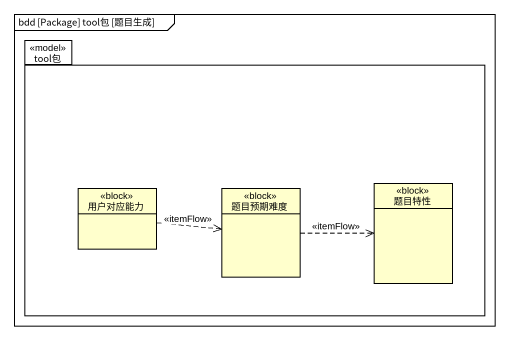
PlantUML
@startuml
mainframe bdd [Package] tool包 [题目生成]
hide circle
hide empty members
package tool包 <<model>> {
  class 用户对应能力 <<block>>
  class 题目预期难度 <<block>>
  class 题目特性 <<block>>
}
用户对应能力 .right.> 题目预期难度 : <<itemFlow>>
题目预期难度 .right.> 题目特性 : <<itemFlow>>
@enduml
